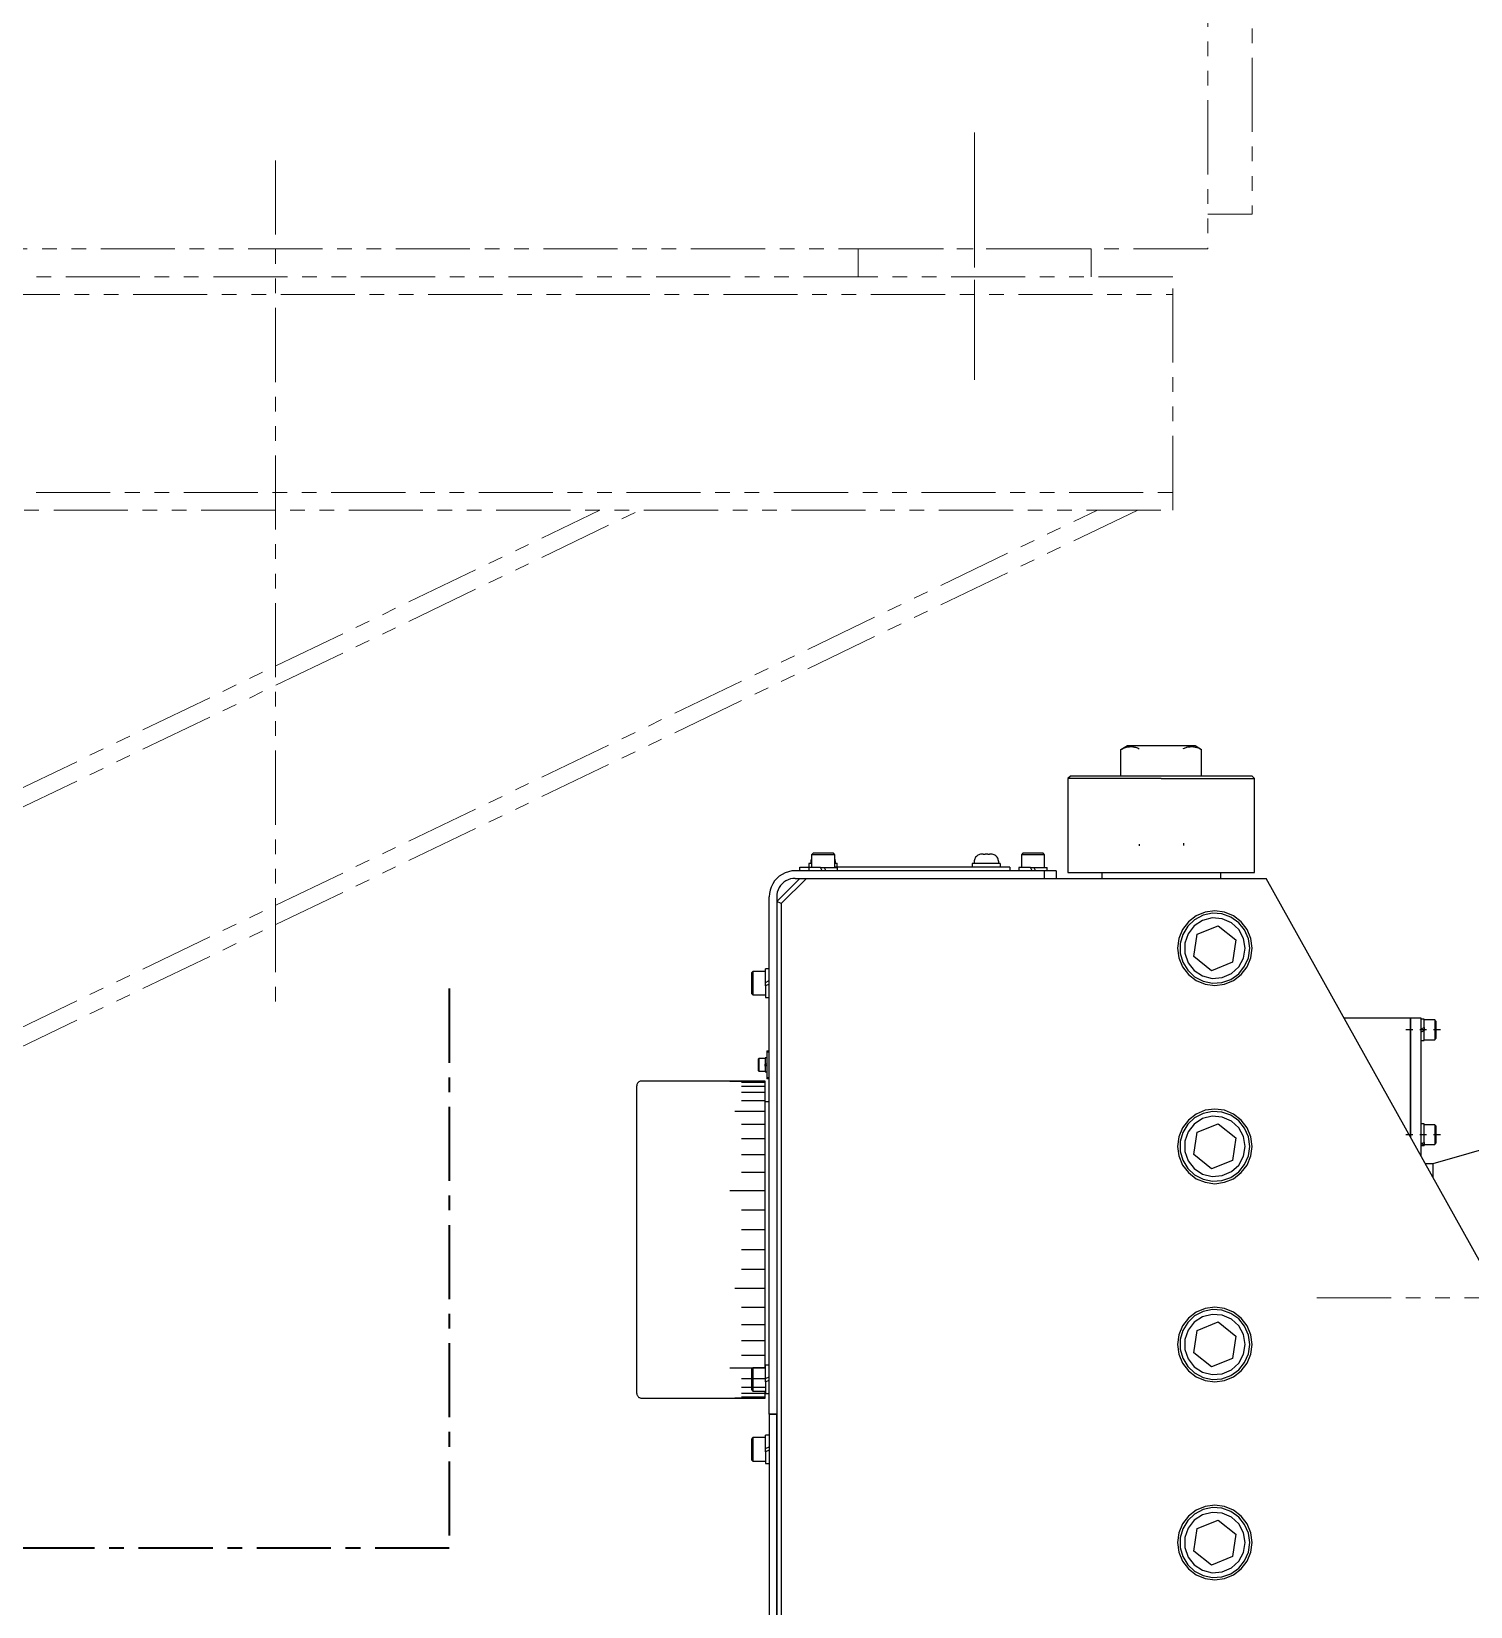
# Model space of a CAD drawing. Header units: millimetres. Extents: x -211 to 45495, y 24 to 52952.
# Drawn here: x 8209 to 8827, y 34237 to 34913 of the extents above; entities that cross this region are included whole.
import ezdxf

# ---------------------------------------------------------------- set-up
doc = ezdxf.new("R2010")
doc.units = ezdxf.units.MM
for name, pattern in [('CENTER', [50.7, 31.8, -6.3, 6.3, -6.3]), ('PHANTOM', [63.3, 31.8, -6.3, 6.3, -6.3, 6.3, -6.3]), ('補助線', [7, 1, -6])]:
    doc.linetypes.add(name, pattern=pattern)
doc.layers.add('Layer2', color=7, linetype='Continuous')

# ---------------------------------------------------------------- blocks, each defined once
blk = doc.blocks.new('BLKF047')
at = {"layer": 'Layer2', "color": 7, "linetype": 'PHANTOM', "lineweight": 13}
for p, q in [((8713.79, 35769.27), (8713.79, 34819.27)), ((8713.79, 34819.27), (7913.79, 34819.27))]:
    blk.add_line(p, q, dxfattribs=at)
blk = doc.blocks.new('BLKF046')
at = {"layer": 'Layer2', "color": 7, "linetype": 'PHANTOM', "lineweight": 13}
for p, q in [((8732.79, 35534.27), (8732.79, 34834.27)), ((8613.79, 34869.27), (8613.79, 34769.27)), ((8732.79, 34834.27), (8713.79, 34834.27)), ((9805.21, 34369.27), (8755.21, 34369.27))]:
    blk.add_line(p, q, dxfattribs=at)
blk.add_blockref('BLKF047', (0, 0), dxfattribs=at)
blk = doc.blocks.new('BLKF239')
at = {"layer": 'Layer2', "color": 7, "linetype": 'PHANTOM', "lineweight": 13}
for p, q in [((8698.79, 34807.27), (7928.79, 34807.27)), ((8698.79, 34707.27), (8698.79, 34807.27)), ((7936.29, 34799.77), (8698.79, 34799.77)), ((8021.29, 34714.77), (8698.79, 34714.77)), ((8028.79, 34707.27), (8698.79, 34707.27))]:
    blk.add_line(p, q, dxfattribs=at)
blk = doc.blocks.new('BLKF237')
at = {"layer": 'Layer2', "color": 7, "linetype": 'PHANTOM', "lineweight": 13}
for p, q in [((8028.79, 34392.27), (8683.79, 34707.27)), ((8028.79, 34400.59), (8666.48, 34707.27)), ((8028.79, 34503.23), (8453.06, 34707.27)), ((8028.79, 34494.91), (8470.36, 34707.27))]:
    blk.add_line(p, q, dxfattribs=at)
blk.add_blockref('BLKF239', (0, 0), dxfattribs=at)
blk = doc.blocks.new('BLKF240')
at = {"layer": 'Layer2', "color": 7, "linetype": 'PHANTOM', "lineweight": 13}
for p, q in [((8613.79, 34843.16), (8613.79, 34763.16)), ((8663.79, 34819.27), (8563.79, 34819.27)), ((8563.79, 34819.27), (8563.79, 34807.27)), ((8663.79, 34807.27), (8663.79, 34819.27))]:
    blk.add_line(p, q, dxfattribs=at)
blk = doc.blocks.new('BLKF231')
at = {"layer": 'Layer2', "color": 7, "linetype": 'PHANTOM', "lineweight": 13}
blk.add_line((8313.79, 34857.27), (8313.79, 34492.27), dxfattribs=at)
for name in ['BLKF240', 'BLKF237']:
    blk.add_blockref(name, (0, 0), dxfattribs=at)
blk = doc.blocks.new('BLKF2508')
at = {"layer": 'Layer2', "color": 3, "linetype": 'Continuous', "lineweight": 25}
for p, q in [((8468.84, 34328.28), (8468.84, 34328.02)), ((8468.84, 34328.02), (8468.92, 34327.76)), ((8468.92, 34327.76), (8469.01, 34327.5)), ((8469.01, 34327.5), (8469.1, 34327.33)), ((8469.1, 34327.33), (8469.27, 34327.07)), ((8469.27, 34327.07), (8469.44, 34326.9)), ((8469.44, 34326.9), (8469.61, 34326.73)), ((8469.61, 34326.73), (8469.79, 34326.56)), ((8469.79, 34326.56), (8470.04, 34326.47)), ((8470.04, 34326.47), (8470.3, 34326.38)), ((8470.3, 34326.38), (8470.56, 34326.3))]:
    blk.add_line(p, q, dxfattribs=at)
blk = doc.blocks.new('BLKF2509')
at = {"layer": 'Layer2', "color": 3, "linetype": 'Continuous', "lineweight": 25}
for p, q in [((8468.92, 34460.81), (8468.84, 34460.55)), ((8469.01, 34461.07), (8468.92, 34460.81)), ((8469.1, 34461.32), (8469.01, 34461.07)), ((8469.27, 34461.5), (8469.1, 34461.32)), ((8469.44, 34461.67), (8469.27, 34461.5)), ((8469.61, 34461.84), (8469.44, 34461.67)), ((8469.79, 34462.01), (8469.61, 34461.84)), ((8470.04, 34462.1), (8469.79, 34462.01)), ((8470.3, 34462.19), (8470.04, 34462.1)), ((8470.56, 34462.27), (8470.3, 34462.19)), ((8470.82, 34462.27), (8470.56, 34462.27))]:
    blk.add_line(p, q, dxfattribs=at)
blk = doc.blocks.new('BLKF2610')
at = {"layer": 'Layer2', "color": 3, "linetype": 'Continuous', "lineweight": 25}
blk.add_line((8684.3, 34563.97), (8684.3, 34563.2), dxfattribs=at)
blk = doc.blocks.new('BLKF2611')
at = {"layer": 'Layer2', "color": 3, "linetype": 'Continuous', "lineweight": 25}
blk.add_line((8703.33, 34564.4), (8703.33, 34563.37), dxfattribs=at)
blk = doc.blocks.new('BLKF2612')
at = {"layer": 'Layer2', "color": 3, "linetype": 'Continuous', "lineweight": 25}
for p, q in [((8676.46, 34604.45), (8676.55, 34604.53)), ((8676.46, 34593.08), (8676.46, 34604.45)), ((8676.55, 34604.53), (8676.98, 34604.7)), ((8676.98, 34604.7), (8677.32, 34604.88)), ((8677.32, 34604.88), (8677.66, 34605.05)), ((8677.66, 34605.05), (8678.1, 34605.22)), ((8678.1, 34605.22), (8678.44, 34605.39)), ((8678.44, 34605.39), (8678.78, 34605.48)), ((8678.78, 34605.48), (8678.87, 34605.48)), ((8678.87, 34605.48), (8679.3, 34605.65)), ((8679.3, 34605.65), (8679.82, 34605.74)), ((8679.82, 34605.74), (8680.25, 34605.74)), ((8680.25, 34605.74), (8680.76, 34605.82)), ((8680.76, 34605.82), (8681.11, 34605.82)), ((8681.11, 34605.82), (8681.2, 34605.82)), ((8681.2, 34605.82), (8681.63, 34605.74)), ((8681.63, 34605.74), (8682.06, 34605.65)), ((8682.06, 34605.65), (8682.4, 34605.57)), ((8682.4, 34605.57), (8682.83, 34605.48)), ((8682.83, 34605.48), (8683.18, 34605.39)), ((8683.18, 34605.39), (8683.61, 34605.22)), ((8683.61, 34605.22), (8683.95, 34605.05))]:
    blk.add_line(p, q, dxfattribs=at)
blk = doc.blocks.new('BLKF2613')
at = {"layer": 'Layer2', "color": 3, "linetype": 'Continuous', "lineweight": 25}
for p, q in [((8703.33, 34604.96), (8703.76, 34605.05)), ((8703.33, 34604.88), (8703.33, 34604.96)), ((8703.76, 34605.05), (8704.1, 34605.22)), ((8704.1, 34605.22), (8704.53, 34605.39)), ((8704.53, 34605.39), (8704.7, 34605.48)), ((8704.7, 34605.48), (8704.79, 34605.48)), ((8704.79, 34605.48), (8705.31, 34605.65)), ((8705.31, 34605.65), (8705.74, 34605.74)), ((8705.74, 34605.74), (8706.25, 34605.74)), ((8706.25, 34605.74), (8706.69, 34605.82)), ((8706.69, 34605.82), (8707.12, 34605.82)), ((8707.12, 34605.82), (8707.2, 34605.82)), ((8707.2, 34605.82), (8707.63, 34605.74)), ((8707.63, 34605.74), (8707.98, 34605.65)), ((8707.98, 34605.65), (8708.41, 34605.57)), ((8708.41, 34605.57), (8708.84, 34605.48)), ((8708.84, 34605.48), (8709.1, 34605.39)), ((8709.1, 34605.39), (8709.18, 34605.39)), ((8709.18, 34605.39), (8709.61, 34605.22)), ((8709.61, 34605.22), (8710.04, 34605.05)), ((8710.04, 34605.05), (8710.39, 34604.79)), ((8710.39, 34604.79), (8710.82, 34604.62))]:
    blk.add_line(p, q, dxfattribs=at)
blk = doc.blocks.new('BLKF2660')
at = {"layer": 'Layer2', "color": 3, "linetype": 'Continuous', "lineweight": 25}
for p, q in [((8805.29, 34435.49), (8805.46, 34435.49)), ((8805.46, 34435.49), (8805.54, 34435.58)), ((8805.54, 34435.58), (8805.72, 34435.58)), ((8805.72, 34435.58), (8805.89, 34435.66)), ((8805.89, 34435.66), (8805.97, 34435.66)), ((8805.97, 34435.66), (8806.06, 34435.66)), ((8806.06, 34435.66), (8806.15, 34435.75)), ((8806.15, 34435.75), (8806.32, 34435.75)), ((8806.32, 34435.75), (8806.41, 34435.83)), ((8806.41, 34435.83), (8806.49, 34435.83))]:
    blk.add_line(p, q, dxfattribs=at)
blk = doc.blocks.new('BLKF2661')
at = {"layer": 'Layer2', "color": 3, "linetype": 'Continuous', "lineweight": 25}
for p, q in [((8805.29, 34434.89), (8805.46, 34434.89)), ((8805.46, 34434.89), (8805.54, 34434.97)), ((8805.54, 34434.97), (8805.89, 34434.97)), ((8805.89, 34434.97), (8805.97, 34435.06)), ((8805.97, 34435.06), (8806.06, 34435.06)), ((8806.06, 34435.06), (8806.15, 34435.06)), ((8806.15, 34435.06), (8806.32, 34435.06)), ((8806.32, 34435.06), (8806.41, 34435.15)), ((8806.41, 34435.15), (8806.49, 34435.15))]:
    blk.add_line(p, q, dxfattribs=at)
blk = doc.blocks.new('BLKF2666')
at = {"layer": 'Layer2', "color": 3, "linetype": 'Continuous', "lineweight": 25}
for p, q in [((8543.67, 34557), (8543.58, 34556.91)), ((8543.58, 34556.91), (8543.58, 34556.82)), ((8543.58, 34556.82), (8543.58, 34556.74)), ((8543.58, 34556.74), (8543.58, 34556.57)), ((8543.58, 34556.57), (8543.58, 34556.48)), ((8543.76, 34557.43), (8543.67, 34557.34)), ((8543.67, 34557.34), (8543.67, 34557.26)), ((8543.67, 34557.26), (8543.67, 34557.08)), ((8543.67, 34557.08), (8543.67, 34557)), ((8543.84, 34557.6), (8543.76, 34557.51)), ((8543.76, 34557.51), (8543.76, 34557.43))]:
    blk.add_line(p, q, dxfattribs=at)
blk = doc.blocks.new('BLKF2667')
at = {"layer": 'Layer2', "color": 3, "linetype": 'Continuous', "lineweight": 25}
for p, q in [((8553.92, 34557.43), (8553.83, 34557.51)), ((8553.92, 34557.34), (8553.92, 34557.43)), ((8553.92, 34557.26), (8553.92, 34557.34)), ((8554, 34557.08), (8553.92, 34557.26)), ((8554, 34556.82), (8554, 34557.08)), ((8554.09, 34556.74), (8554, 34556.82)), ((8554.09, 34556.39), (8554.09, 34556.74))]:
    blk.add_line(p, q, dxfattribs=at)
blk = doc.blocks.new('BLKF2668')
at = {"layer": 'Layer2', "color": 3, "linetype": 'Continuous', "lineweight": 25}
for p, q in [((8613.68, 34557.26), (8613.6, 34556.82)), ((8613.85, 34557.6), (8613.68, 34557.26)), ((8614.03, 34557.94), (8613.85, 34557.6)), ((8614.2, 34558.37), (8614.03, 34557.94)), ((8614.54, 34558.63), (8614.2, 34558.37)), ((8614.8, 34558.89), (8614.54, 34558.63)), ((8615.15, 34559.15), (8614.8, 34558.89)), ((8615.58, 34559.32), (8615.15, 34559.15)), ((8615.92, 34559.49), (8615.58, 34559.32)), ((8616.35, 34559.58), (8615.92, 34559.49)), ((8616.78, 34559.58), (8616.35, 34559.58))]:
    blk.add_line(p, q, dxfattribs=at)
blk = doc.blocks.new('BLKF2669')
at = {"layer": 'Layer2', "color": 3, "linetype": 'Continuous', "lineweight": 25}
for p, q in [((8621.69, 34559.49), (8621.26, 34559.58)), ((8622.12, 34559.32), (8621.69, 34559.49)), ((8622.47, 34559.15), (8622.12, 34559.32)), ((8622.81, 34558.89), (8622.47, 34559.15)), ((8623.15, 34558.63), (8622.81, 34558.89)), ((8623.41, 34558.37), (8623.15, 34558.63)), ((8623.67, 34557.94), (8623.41, 34558.37)), ((8623.84, 34557.6), (8623.67, 34557.94)), ((8623.93, 34557.26), (8623.84, 34557.6)), ((8624.02, 34556.82), (8623.93, 34557.26)), ((8624.1, 34556.39), (8624.02, 34556.82))]:
    blk.add_line(p, q, dxfattribs=at)
blk = doc.blocks.new('BLKF2682')
at = {"layer": 'Layer2', "color": 3, "linetype": 'Continuous', "lineweight": 25}
for p, q in [((8711.77, 34278.42), (8708.15, 34276.52)), ((8715.81, 34279.28), (8711.77, 34278.42)), ((8719.86, 34279.02), (8715.81, 34279.28)), ((8723.74, 34277.64), (8719.86, 34279.02)), ((8705.22, 34273.77), (8703.07, 34270.24)), ((8708.15, 34276.52), (8705.22, 34273.77)), ((8727.09, 34275.23), (8723.74, 34277.64)), ((8729.59, 34272.05), (8727.09, 34275.23)), ((8731.23, 34268.34), (8729.59, 34272.05)), ((8703.07, 34270.24), (8701.95, 34266.36)), ((8701.95, 34266.36), (8701.95, 34262.23)), ((8731.83, 34264.29), (8731.23, 34268.34)), ((8701.95, 34262.23), (8703.07, 34258.35)), ((8703.07, 34258.35), (8705.22, 34254.82)), ((8729.59, 34256.46), (8731.23, 34260.25)), ((8705.22, 34254.82), (8708.15, 34252.07)), ((8708.15, 34252.07), (8711.77, 34250.17)), ((8719.86, 34249.57), (8723.74, 34250.95)), ((8723.74, 34250.95), (8727.09, 34253.36)), ((8727.09, 34253.36), (8729.59, 34256.46)), ((8711.77, 34250.17), (8715.81, 34249.31)), ((8715.81, 34249.31), (8719.86, 34249.57))]:
    blk.add_line(p, q, dxfattribs=at)
blk = doc.blocks.new('BLKF2683')
at = {"layer": 'Layer2', "color": 3, "linetype": 'Continuous', "lineweight": 25}
for p, q in [((8707.98, 34273.85), (8705.39, 34270.5)), ((8711.59, 34276.18), (8707.98, 34273.85)), ((8715.73, 34277.21), (8711.59, 34276.18)), ((8720.03, 34276.87), (8715.73, 34277.21)), ((8723.91, 34275.15), (8720.03, 34276.87)), ((8727.09, 34272.3), (8723.91, 34275.15)), ((8729.07, 34268.51), (8727.09, 34272.3)), ((8705.39, 34270.5), (8704.02, 34266.45)), ((8704.02, 34266.45), (8704.02, 34262.14)), ((8729.85, 34264.29), (8729.07, 34268.51)), ((8704.02, 34262.14), (8705.39, 34258.09)), ((8705.39, 34258.09), (8707.98, 34254.74)), ((8727.09, 34256.29), (8729.07, 34260.08)), ((8707.98, 34254.74), (8711.59, 34252.41)), ((8711.59, 34252.41), (8715.73, 34251.38)), ((8715.73, 34251.38), (8720.03, 34251.72)), ((8720.03, 34251.72), (8723.91, 34253.44)), ((8723.91, 34253.44), (8727.09, 34256.29))]:
    blk.add_line(p, q, dxfattribs=at)
blk = doc.blocks.new('BLKF2684')
at = {"layer": 'Layer2', "color": 3, "linetype": 'Continuous', "lineweight": 25}
for p, q in [((8708.15, 34361.52), (8705.22, 34358.76)), ((8711.77, 34363.41), (8708.15, 34361.52)), ((8715.81, 34364.27), (8711.77, 34363.41)), ((8719.86, 34364.02), (8715.81, 34364.27)), ((8723.74, 34362.64), (8719.86, 34364.02)), ((8727.09, 34360.23), (8723.74, 34362.64)), ((8729.59, 34357.13), (8727.09, 34360.23)), ((8703.07, 34355.23), (8701.95, 34351.36)), ((8705.22, 34358.76), (8703.07, 34355.23)), ((8731.23, 34353.34), (8729.59, 34357.13)), ((8731.83, 34349.29), (8731.23, 34353.34)), ((8701.95, 34351.36), (8701.95, 34347.22)), ((8701.95, 34347.22), (8703.07, 34343.35)), ((8703.07, 34343.35), (8705.22, 34339.82)), ((8705.22, 34339.82), (8708.15, 34337.06)), ((8727.09, 34338.35), (8729.59, 34341.54)), ((8729.59, 34341.54), (8731.23, 34345.24)), ((8708.15, 34337.06), (8711.77, 34335.17)), ((8711.77, 34335.17), (8715.81, 34334.31)), ((8715.81, 34334.31), (8719.86, 34334.56)), ((8719.86, 34334.56), (8723.74, 34335.94)), ((8723.74, 34335.94), (8727.09, 34338.35))]:
    blk.add_line(p, q, dxfattribs=at)
blk = doc.blocks.new('BLKF2685')
at = {"layer": 'Layer2', "color": 3, "linetype": 'Continuous', "lineweight": 25}
for p, q in [((8707.98, 34358.85), (8705.39, 34355.49)), ((8711.59, 34361.17), (8707.98, 34358.85)), ((8715.73, 34362.21), (8711.59, 34361.17)), ((8720.03, 34361.86), (8715.73, 34362.21)), ((8723.91, 34360.14), (8720.03, 34361.86)), ((8727.09, 34357.3), (8723.91, 34360.14)), ((8705.39, 34355.49), (8704.02, 34351.44)), ((8729.07, 34353.51), (8727.09, 34357.3)), ((8729.85, 34349.29), (8729.07, 34353.51)), ((8704.02, 34351.44), (8704.02, 34347.14)), ((8704.02, 34347.14), (8705.39, 34343.09)), ((8705.39, 34343.09), (8707.98, 34339.73)), ((8707.98, 34339.73), (8711.59, 34337.41)), ((8723.91, 34338.44), (8727.09, 34341.28)), ((8727.09, 34341.28), (8729.07, 34345.07)), ((8711.59, 34337.41), (8715.73, 34336.37)), ((8715.73, 34336.37), (8720.03, 34336.72)), ((8720.03, 34336.72), (8723.91, 34338.44))]:
    blk.add_line(p, q, dxfattribs=at)
blk = doc.blocks.new('BLKF2686')
at = {"layer": 'Layer2', "color": 3, "linetype": 'Continuous', "lineweight": 25}
for p, q in [((8711.77, 34448.41), (8708.15, 34446.51)), ((8715.81, 34449.27), (8711.77, 34448.41)), ((8719.86, 34449.01), (8715.81, 34449.27)), ((8723.74, 34447.63), (8719.86, 34449.01)), ((8727.09, 34445.22), (8723.74, 34447.63)), ((8703.07, 34440.23), (8701.95, 34436.35)), ((8705.22, 34443.76), (8703.07, 34440.23)), ((8708.15, 34446.51), (8705.22, 34443.76)), ((8729.59, 34442.12), (8727.09, 34445.22)), ((8731.23, 34438.33), (8729.59, 34442.12)), ((8701.95, 34436.35), (8701.95, 34432.22)), ((8731.83, 34434.28), (8731.23, 34438.33)), ((8701.95, 34432.22), (8703.07, 34428.34)), ((8703.07, 34428.34), (8705.22, 34424.81)), ((8727.09, 34423.35), (8729.59, 34426.53)), ((8729.59, 34426.53), (8731.23, 34430.24)), ((8705.22, 34424.81), (8708.15, 34422.06)), ((8708.15, 34422.06), (8711.77, 34420.16)), ((8711.77, 34420.16), (8715.81, 34419.3)), ((8715.81, 34419.3), (8719.86, 34419.64)), ((8719.86, 34419.64), (8723.74, 34420.94)), ((8723.74, 34420.94), (8727.09, 34423.35))]:
    blk.add_line(p, q, dxfattribs=at)
blk = doc.blocks.new('BLKF2687')
at = {"layer": 'Layer2', "color": 3, "linetype": 'Continuous', "lineweight": 25}
for p, q in [((8715.73, 34447.2), (8711.59, 34446.17)), ((8720.03, 34446.86), (8715.73, 34447.2)), ((8723.91, 34445.13), (8720.03, 34446.86)), ((8705.39, 34440.48), (8704.02, 34436.44)), ((8707.98, 34443.84), (8705.39, 34440.48)), ((8711.59, 34446.17), (8707.98, 34443.84)), ((8727.09, 34442.29), (8723.91, 34445.13)), ((8729.07, 34438.5), (8727.09, 34442.29)), ((8704.02, 34436.44), (8704.02, 34432.13)), ((8729.85, 34434.28), (8729.07, 34438.5)), ((8704.02, 34432.13), (8705.39, 34428.08)), ((8705.39, 34428.08), (8707.98, 34424.73)), ((8727.09, 34426.28), (8729.07, 34430.06)), ((8707.98, 34424.73), (8711.59, 34422.4)), ((8711.59, 34422.4), (8715.73, 34421.37)), ((8715.73, 34421.37), (8720.03, 34421.71)), ((8720.03, 34421.71), (8723.91, 34423.43)), ((8723.91, 34423.43), (8727.09, 34426.28))]:
    blk.add_line(p, q, dxfattribs=at)
blk = doc.blocks.new('BLKF2711')
at = {"layer": 'Layer2', "color": 3, "linetype": 'Continuous', "lineweight": 25}
for p, q in [((8707.98, 34528.84), (8705.39, 34525.48)), ((8711.59, 34531.16), (8707.98, 34528.84)), ((8715.73, 34532.28), (8711.59, 34531.16)), ((8720.03, 34531.85), (8715.73, 34532.28)), ((8723.91, 34530.13), (8720.03, 34531.85)), ((8727.09, 34527.29), (8723.91, 34530.13)), ((8705.39, 34525.48), (8704.02, 34521.43)), ((8704.02, 34521.43), (8704.02, 34517.13)), ((8729.07, 34523.5), (8727.09, 34527.29)), ((8729.85, 34519.28), (8729.07, 34523.5)), ((8704.02, 34517.13), (8705.39, 34513.08)), ((8727.09, 34511.27), (8729.07, 34515.06)), ((8705.39, 34513.08), (8707.98, 34509.72)), ((8707.98, 34509.72), (8711.59, 34507.4)), ((8720.03, 34506.71), (8723.91, 34508.43)), ((8723.91, 34508.43), (8727.09, 34511.27)), ((8711.59, 34507.4), (8715.73, 34506.36)), ((8715.73, 34506.36), (8720.03, 34506.71))]:
    blk.add_line(p, q, dxfattribs=at)
blk = doc.blocks.new('BLKF2712')
at = {"layer": 'Layer2', "color": 3, "linetype": 'Continuous', "lineweight": 25}
for p, q in [((8705.22, 34528.75), (8703.07, 34525.22)), ((8708.15, 34531.51), (8705.22, 34528.75)), ((8711.77, 34533.4), (8708.15, 34531.51)), ((8715.81, 34534.26), (8711.77, 34533.4)), ((8719.86, 34534), (8715.81, 34534.26)), ((8723.74, 34532.63), (8719.86, 34534)), ((8727.09, 34530.22), (8723.74, 34532.63)), ((8729.59, 34527.12), (8727.09, 34530.22)), ((8703.07, 34525.22), (8701.95, 34521.35)), ((8701.95, 34521.35), (8701.95, 34517.21)), ((8731.23, 34523.33), (8729.59, 34527.12)), ((8731.83, 34519.28), (8731.23, 34523.33)), ((8701.95, 34517.21), (8703.07, 34513.34)), ((8729.59, 34511.53), (8731.23, 34515.23)), ((8703.07, 34513.34), (8705.22, 34509.81)), ((8705.22, 34509.81), (8708.15, 34507.05)), ((8723.74, 34505.93), (8727.09, 34508.34)), ((8727.09, 34508.34), (8729.59, 34511.53)), ((8708.15, 34507.05), (8711.77, 34505.16)), ((8711.77, 34505.16), (8715.81, 34504.3)), ((8715.81, 34504.3), (8719.86, 34504.64)), ((8719.86, 34504.64), (8723.74, 34505.93))]:
    blk.add_line(p, q, dxfattribs=at)
blk = doc.blocks.new('BLKF2803')
at = {"layer": 'Layer2', "color": 3, "linetype": 'Continuous', "lineweight": 25}
for p, q in [((8532.82, 34548.21), (8531.96, 34547.61)), ((8533.77, 34548.64), (8532.82, 34548.21)), ((8534.72, 34548.99), (8533.77, 34548.64)), ((8535.75, 34549.25), (8534.72, 34548.99)), ((8536.78, 34549.25), (8535.75, 34549.25)), ((8529.12, 34543.39), (8528.86, 34542.36)), ((8528.86, 34542.36), (8528.86, 34541.32)), ((8528.86, 34541.32), (8528.86, 34319.32)), ((8529.46, 34544.34), (8529.12, 34543.39)), ((8529.89, 34545.29), (8529.46, 34544.34)), ((8530.5, 34546.15), (8529.89, 34545.29)), ((8531.18, 34546.92), (8530.5, 34546.15)), ((8531.96, 34547.61), (8531.18, 34546.92)), ((8528.86, 34319.32), (8525.59, 34319.32))]:
    blk.add_line(p, q, dxfattribs=at)
blk = doc.blocks.new('BLKF2804')
at = {"layer": 'Layer2', "color": 3, "linetype": 'Continuous', "lineweight": 25}
for p, q in [((8527.91, 34548.13), (8527.14, 34546.92)), ((8528.95, 34549.25), (8527.91, 34548.13)), ((8529.98, 34550.19), (8528.95, 34549.25)), ((8531.18, 34550.97), (8529.98, 34550.19)), ((8532.56, 34551.66), (8531.18, 34550.97)), ((8533.94, 34552.09), (8532.56, 34551.66)), ((8535.32, 34552.43), (8533.94, 34552.09)), ((8536.78, 34552.52), (8535.32, 34552.43)), ((8526.02, 34544.17), (8525.76, 34542.79)), ((8526.45, 34545.54), (8526.02, 34544.17)), ((8527.14, 34546.92), (8526.45, 34545.54))]:
    blk.add_line(p, q, dxfattribs=at)
blk = doc.blocks.new('BLKF2875')
at = {"layer": 'Layer2', "color": 3, "linetype": 'Continuous', "lineweight": 25}
for p, q in [((8708.84, 34278.16), (8705.48, 34275.58)), ((8712.71, 34279.71), (8708.84, 34278.16)), ((8716.85, 34280.31), (8712.71, 34279.71)), ((8720.98, 34279.71), (8716.85, 34280.31)), ((8724.86, 34278.16), (8720.98, 34279.71)), ((8728.13, 34275.58), (8724.86, 34278.16)), ((8702.98, 34272.3), (8701.35, 34268.43)), ((8705.48, 34275.58), (8702.98, 34272.3)), ((8730.71, 34272.3), (8728.13, 34275.58)), ((8732.26, 34268.43), (8730.71, 34272.3)), ((8701.35, 34268.43), (8700.83, 34264.29)), ((8700.83, 34264.29), (8701.35, 34260.16)), ((8732.78, 34264.29), (8732.26, 34268.43)), ((8701.35, 34260.16), (8702.98, 34256.29)), ((8730.71, 34256.29), (8732.26, 34260.16)), ((8702.98, 34256.29), (8705.48, 34253.01)), ((8705.48, 34253.01), (8708.84, 34250.43)), ((8724.86, 34250.43), (8728.13, 34253.01)), ((8728.13, 34253.01), (8730.71, 34256.29)), ((8708.84, 34250.43), (8712.71, 34248.88)), ((8712.71, 34248.88), (8716.85, 34248.28)), ((8716.85, 34248.28), (8720.98, 34248.88)), ((8720.98, 34248.88), (8724.86, 34250.43))]:
    blk.add_line(p, q, dxfattribs=at)
blk = doc.blocks.new('BLKF2876')
at = {"layer": 'Layer2', "color": 3, "linetype": 'Continuous', "lineweight": 25}
for p, q in [((8705.48, 34360.57), (8702.98, 34357.3)), ((8708.84, 34363.15), (8705.48, 34360.57)), ((8712.71, 34364.7), (8708.84, 34363.15)), ((8716.85, 34365.31), (8712.71, 34364.7)), ((8720.98, 34364.7), (8716.85, 34365.31)), ((8724.86, 34363.15), (8720.98, 34364.7)), ((8728.13, 34360.57), (8724.86, 34363.15)), ((8730.71, 34357.3), (8728.13, 34360.57)), ((8701.35, 34353.42), (8700.83, 34349.29)), ((8702.98, 34357.3), (8701.35, 34353.42)), ((8732.26, 34353.42), (8730.71, 34357.3)), ((8732.78, 34349.29), (8732.26, 34353.42)), ((8700.83, 34349.29), (8701.35, 34345.16)), ((8701.35, 34345.16), (8702.98, 34341.28)), ((8702.98, 34341.28), (8705.48, 34338.01)), ((8728.13, 34338.01), (8730.71, 34341.28)), ((8730.71, 34341.28), (8732.26, 34345.16)), ((8705.48, 34338.01), (8708.84, 34335.43)), ((8708.84, 34335.43), (8712.71, 34333.88)), ((8712.71, 34333.88), (8716.85, 34333.27)), ((8716.85, 34333.27), (8720.98, 34333.88)), ((8720.98, 34333.88), (8724.86, 34335.43)), ((8724.86, 34335.43), (8728.13, 34338.01))]:
    blk.add_line(p, q, dxfattribs=at)
blk = doc.blocks.new('BLKF2877')
at = {"layer": 'Layer2', "color": 3, "linetype": 'Continuous', "lineweight": 25}
for p, q in [((8708.84, 34448.15), (8705.48, 34445.57)), ((8712.71, 34449.78), (8708.84, 34448.15)), ((8716.85, 34450.3), (8712.71, 34449.78)), ((8720.98, 34449.78), (8716.85, 34450.3)), ((8724.86, 34448.15), (8720.98, 34449.78)), ((8728.13, 34445.57), (8724.86, 34448.15)), ((8702.98, 34442.29), (8701.35, 34438.42)), ((8705.48, 34445.57), (8702.98, 34442.29)), ((8730.71, 34442.29), (8728.13, 34445.57)), ((8732.26, 34438.42), (8730.71, 34442.29)), ((8701.35, 34438.42), (8700.83, 34434.28)), ((8700.83, 34434.28), (8701.35, 34430.15)), ((8732.78, 34434.28), (8732.26, 34438.42)), ((8701.35, 34430.15), (8702.98, 34426.28)), ((8730.71, 34426.28), (8732.26, 34430.15)), ((8702.98, 34426.28), (8705.48, 34423)), ((8705.48, 34423), (8708.84, 34420.42)), ((8708.84, 34420.42), (8712.71, 34418.87)), ((8720.98, 34418.87), (8724.86, 34420.42)), ((8724.86, 34420.42), (8728.13, 34423)), ((8728.13, 34423), (8730.71, 34426.28)), ((8712.71, 34418.87), (8716.85, 34418.27)), ((8716.85, 34418.27), (8720.98, 34418.87))]:
    blk.add_line(p, q, dxfattribs=at)
blk = doc.blocks.new('BLKF2878')
at = {"layer": 'Layer2', "color": 3, "linetype": 'Continuous', "lineweight": 25}
for p, q in [((8712.71, 34534.78), (8708.84, 34533.14)), ((8716.85, 34535.3), (8712.71, 34534.78)), ((8720.98, 34534.78), (8716.85, 34535.3)), ((8724.86, 34533.14), (8720.98, 34534.78)), ((8705.48, 34530.56), (8702.98, 34527.29)), ((8708.84, 34533.14), (8705.48, 34530.56)), ((8728.13, 34530.56), (8724.86, 34533.14)), ((8730.71, 34527.29), (8728.13, 34530.56)), ((8701.35, 34523.41), (8700.83, 34519.28)), ((8702.98, 34527.29), (8701.35, 34523.41)), ((8732.26, 34523.41), (8730.71, 34527.29)), ((8732.78, 34519.28), (8732.26, 34523.41)), ((8700.83, 34519.28), (8701.35, 34515.15)), ((8701.35, 34515.15), (8702.98, 34511.27)), ((8730.71, 34511.27), (8732.26, 34515.15)), ((8702.98, 34511.27), (8705.48, 34508)), ((8705.48, 34508), (8708.84, 34505.41)), ((8724.86, 34505.41), (8728.13, 34508)), ((8728.13, 34508), (8730.71, 34511.27)), ((8708.84, 34505.41), (8712.71, 34503.86)), ((8712.71, 34503.86), (8716.85, 34503.26)), ((8716.85, 34503.26), (8720.98, 34503.86)), ((8720.98, 34503.86), (8724.86, 34505.41))]:
    blk.add_line(p, q, dxfattribs=at)
blk = doc.blocks.new('BLKF2465')
at = {"layer": 'Layer2', "color": 3, "linetype": 'Continuous', "lineweight": 25}
for p, q in [((8679.3, 34606.08), (8676.46, 34604.45)), ((8703.33, 34606.08), (8679.3, 34606.08)), ((8683.95, 34605.05), (8684.3, 34604.88)), ((8708.32, 34606.08), (8703.33, 34606.08)), ((8711.16, 34604.45), (8708.32, 34606.08)), ((8710.82, 34604.62), (8711.16, 34604.45)), ((8711.16, 34593.08), (8711.16, 34604.45)), ((8654.84, 34593.08), (8653.81, 34592.05)), ((8653.81, 34592.05), (8653.81, 34551.74)), ((8693.85, 34592.05), (8653.81, 34592.05)), ((8693.85, 34593.08), (8654.84, 34593.08)), ((8732.78, 34593.08), (8693.85, 34593.08)), ((8693.85, 34592.05), (8733.81, 34592.05)), ((8733.81, 34592.05), (8732.78, 34593.08)), ((8733.81, 34551.74), (8733.81, 34592.05)), ((8542.72, 34555.62), (8542.72, 34554.07)), ((8543.84, 34555.62), (8542.72, 34555.62)), ((8543.58, 34556.48), (8543.58, 34556.39)), ((8543.58, 34556.39), (8543.58, 34555.62)), ((8544.45, 34560.01), (8543.84, 34559.41)), ((8553.83, 34559.41), (8543.84, 34559.41)), ((8543.84, 34559.41), (8543.84, 34553.98)), ((8553.23, 34560.01), (8544.45, 34560.01)), ((8553.83, 34559.41), (8553.23, 34560.01)), ((8553.83, 34553.98), (8553.83, 34559.41)), ((8553.83, 34557.51), (8553.83, 34557.6)), ((8554.78, 34555.62), (8553.83, 34555.62)), ((8554.09, 34555.62), (8554.09, 34556.39)), ((8554.87, 34555.45), (8554.78, 34555.62)), ((8554.87, 34555.53), (8554.95, 34555.62)), ((8554.87, 34554.84), (8554.87, 34555.53)), ((8554.87, 34554.24), (8554.87, 34555.45)), ((8612.73, 34555.62), (8612.73, 34554.07)), ((8624.79, 34555.62), (8612.73, 34555.62)), ((8613.6, 34556.82), (8613.6, 34556.39)), ((8613.6, 34556.39), (8613.6, 34555.62)), ((8617.47, 34559.58), (8616.78, 34559.58)), ((8617.47, 34559.58), (8618.25, 34559.58)), ((8618.85, 34559.58), (8618.25, 34559.58)), ((8619.45, 34559.58), (8618.85, 34559.58)), ((8619.45, 34559.58), (8620.23, 34559.58)), ((8620.83, 34559.58), (8620.23, 34559.58)), ((8621.26, 34559.58), (8620.83, 34559.58)), ((8624.1, 34555.62), (8624.1, 34556.39)), ((8624.79, 34555.45), (8624.79, 34555.62)), ((8624.88, 34555.36), (8624.79, 34555.45)), ((8624.88, 34554.84), (8624.88, 34555.62)), ((8624.88, 34554.07), (8624.88, 34555.36)), ((8634.44, 34560.01), (8633.83, 34559.41)), ((8643.82, 34559.41), (8633.83, 34559.41)), ((8633.83, 34559.41), (8633.83, 34553.98)), ((8643.22, 34560.01), (8634.44, 34560.01)), ((8643.82, 34559.41), (8643.22, 34560.01)), ((8643.82, 34553.98), (8643.82, 34559.41)), ((8528.86, 34539.26), (8538.85, 34549.25)), ((8541.69, 34549.25), (8530.84, 34538.48)), ((8648.82, 34552.52), (8536.78, 34552.52)), ((8536.78, 34549.25), (8538.85, 34549.25)), ((8538.85, 34552.52), (8538.85, 34554.07)), ((8538.85, 34554.07), (8543.84, 34554.07)), ((8538.85, 34549.25), (8738.81, 34549.25)), ((8542.72, 34553.98), (8542.72, 34552.52)), ((8547.72, 34553.98), (8542.72, 34553.98)), ((8547.72, 34553.98), (8549.18, 34553.98)), ((8548.41, 34552.52), (8547.72, 34553.98)), ((8549.18, 34553.98), (8554.95, 34553.98)), ((8549.18, 34553.98), (8549.96, 34552.52)), ((8628.84, 34554.07), (8553.83, 34554.07)), ((8554.95, 34554.07), (8554.87, 34554.24)), ((8554.95, 34552.52), (8554.95, 34553.98)), ((8628.84, 34554.07), (8628.84, 34552.52)), ((8632.71, 34553.98), (8632.71, 34552.52)), ((8637.71, 34553.98), (8632.71, 34553.98)), ((8637.71, 34553.98), (8639.17, 34553.98)), ((8638.4, 34552.52), (8637.71, 34553.98)), ((8639.17, 34553.98), (8644.94, 34553.98)), ((8639.17, 34553.98), (8639.95, 34552.52)), ((8643.82, 34549.25), (8643.82, 34552.52)), ((8644.94, 34552.52), (8644.94, 34553.98)), ((8648.82, 34552.52), (8648.82, 34549.25)), ((8653.81, 34551.74), (8733.81, 34551.74)), ((8668.28, 34551.74), (8668.28, 34549.25)), ((8719.34, 34549.25), (8719.34, 34551.74)), ((8875.21, 34304.68), (8738.81, 34549.25)), ((8525.76, 34542.79), (8525.59, 34541.32)), ((8525.59, 34319.32), (8525.59, 34541.32)), ((8530.84, 34538.48), (8528.86, 34539.26)), ((8528.86, 34539.26), (8528.86, 34029.29)), ((8530.84, 34538.48), (8530.84, 34029.29)), ((8709.18, 34525.31), (8718.22, 34528.92)), ((8718.22, 34528.92), (8725.89, 34522.9)), ((8707.8, 34515.75), (8709.18, 34525.31)), ((8725.89, 34522.9), (8724.42, 34513.25)), ((8715.38, 34509.63), (8707.8, 34515.75)), ((8729.07, 34515.06), (8729.85, 34519.28)), ((8731.23, 34515.23), (8731.83, 34519.28)), ((8732.26, 34515.15), (8732.78, 34519.28)), ((8518.7, 34509.29), (8518.1, 34508.69)), ((8518.1, 34508.69), (8518.1, 34499.9)), ((8518.7, 34509.29), (8518.7, 34499.3)), ((8524.12, 34509.29), (8518.7, 34509.29)), ((8524.12, 34504.64), (8524.12, 34510.41)), ((8525.59, 34510.41), (8524.12, 34510.41)), ((8724.42, 34513.25), (8715.38, 34509.63)), ((8524.12, 34504.64), (8525.59, 34505.41)), ((8524.12, 34503.18), (8524.12, 34504.64)), ((8525.59, 34503.86), (8524.12, 34503.18)), ((8524.12, 34503.18), (8524.12, 34498.18)), ((8518.1, 34499.9), (8518.7, 34499.3)), ((8518.7, 34499.3), (8524.12, 34499.3)), ((8524.12, 34498.18), (8525.59, 34498.18)), ((8800.81, 34489.31), (8772.3, 34489.31)), ((8800.81, 34438.16), (8800.81, 34489.31)), ((8800.81, 34489.31), (8800.81, 34438.16)), ((8805.29, 34489.31), (8800.81, 34489.31)), ((8805.29, 34430.06), (8805.29, 34489.31)), ((8806.58, 34488.88), (8805.29, 34488.88)), ((8806.58, 34485.26), (8806.58, 34488.88)), ((8811.14, 34488.54), (8806.58, 34488.54)), ((8811.14, 34488.54), (8811.14, 34480.01)), ((8811.66, 34488.02), (8811.14, 34488.54)), ((8811.66, 34488.02), (8811.66, 34480.53)), ((8801.75, 34484.32), (8798.83, 34484.32)), ((8807.7, 34484.32), (8804.77, 34484.32)), ((8805.29, 34484.66), (8806.58, 34485.26)), ((8806.58, 34483.97), (8805.29, 34483.28)), ((8806.58, 34485.26), (8806.58, 34483.97)), ((8806.58, 34479.67), (8806.58, 34483.97)), ((8813.64, 34484.32), (8810.62, 34484.32)), ((8811.14, 34480.01), (8811.66, 34480.53)), ((8524.64, 34475.27), (8525.59, 34475.27)), ((8524.64, 34475.27), (8524.64, 34463.3)), ((8525.59, 34474.76), (8524.64, 34474.76)), ((8805.29, 34479.67), (8806.58, 34479.67)), ((8806.58, 34480.01), (8811.14, 34480.01)), ((8521.2, 34472), (8520.94, 34471.74)), ((8520.94, 34471.74), (8520.94, 34466.84)), ((8521.2, 34472), (8521.2, 34466.58)), ((8523.95, 34472), (8521.2, 34472)), ((8523.95, 34472.26), (8523.95, 34469.5)), ((8524.64, 34472.26), (8523.95, 34472.26)), ((8523.95, 34469.5), (8524.64, 34469.85)), ((8523.95, 34468.73), (8523.95, 34469.5)), ((8524.64, 34469.07), (8523.95, 34468.73)), ((8523.95, 34468.73), (8523.95, 34466.32)), ((8468.84, 34460.55), (8468.84, 34460.29)), ((8468.84, 34328.28), (8468.84, 34460.29)), ((8523.86, 34462.27), (8470.82, 34462.27)), ((8508.79, 34462.27), (8523.86, 34462.27)), ((8513.79, 34461.75), (8523.86, 34461.75)), ((8513.79, 34461.75), (8523.86, 34461.75)), ((8520.94, 34466.84), (8521.2, 34466.58)), ((8521.2, 34466.58), (8523.95, 34466.58)), ((8523.86, 34339.3), (8523.86, 34462.27)), ((8523.95, 34466.32), (8524.64, 34466.32)), ((8524.64, 34463.82), (8525.59, 34463.82)), ((8525.59, 34463.3), (8524.64, 34463.3)), ((8513.79, 34460.12), (8523.86, 34460.12)), ((8513.79, 34460.12), (8523.86, 34460.12)), ((8513.79, 34457.54), (8523.86, 34457.54)), ((8513.79, 34457.54), (8523.86, 34457.54)), ((8513.79, 34453.92), (8523.86, 34453.92)), ((8513.79, 34453.92), (8523.86, 34453.92)), ((8523.86, 34449.27), (8510.86, 34449.27)), ((8523.86, 34449.27), (8510.86, 34449.27)), ((8525.59, 34453.32), (8523.86, 34453.32)), ((8513.79, 34443.84), (8523.86, 34443.84)), ((8513.79, 34443.84), (8523.86, 34443.84)), ((8707.8, 34430.75), (8709.18, 34440.31)), ((8709.18, 34440.31), (8718.22, 34443.93)), ((8718.22, 34443.93), (8725.89, 34437.9)), ((8806.58, 34443.93), (8805.29, 34443.93)), ((8806.58, 34435.92), (8806.58, 34443.93)), ((8811.14, 34443.5), (8806.58, 34443.5)), ((8811.14, 34443.5), (8811.14, 34435.06)), ((8811.66, 34443.07), (8811.14, 34443.5)), ((8811.66, 34443.07), (8811.66, 34435.58)), ((8513.79, 34437.64), (8523.86, 34437.64)), ((8513.79, 34437.64), (8523.86, 34437.64)), ((8725.89, 34437.9), (8724.42, 34428.26)), ((8729.07, 34430.06), (8729.85, 34434.28)), ((8731.23, 34430.24), (8731.83, 34434.28)), ((8732.26, 34430.15), (8732.78, 34434.28)), ((8801.75, 34439.28), (8798.83, 34439.28)), ((8807.7, 34439.28), (8804.77, 34439.28)), ((8805.29, 34434.71), (8806.58, 34434.71)), ((8806.49, 34435.83), (8806.58, 34435.92)), ((8806.49, 34435.15), (8806.58, 34435.15)), ((8806.58, 34435.92), (8806.58, 34435.49)), ((8806.58, 34435.49), (8806.58, 34434.71)), ((8806.58, 34435.06), (8811.14, 34435.06)), ((8848.77, 34437.81), (8810.28, 34426.79)), ((8813.64, 34439.28), (8810.62, 34439.28)), ((8811.14, 34435.06), (8811.66, 34435.58)), ((8513.79, 34430.75), (8523.86, 34430.75)), ((8513.79, 34430.75), (8523.86, 34430.75)), ((8715.38, 34424.64), (8707.8, 34430.75)), ((8724.42, 34428.26), (8715.38, 34424.64)), ((8810.28, 34426.79), (8807.09, 34426.79)), ((8810.28, 34426.79), (8810.28, 34421.11)), ((8513.79, 34423.26), (8523.86, 34423.26)), ((8513.79, 34423.26), (8523.86, 34423.26)), ((8508.79, 34415.34), (8523.86, 34415.34)), ((8508.79, 34415.34), (8523.86, 34415.34)), ((8513.79, 34407.07), (8523.86, 34407.07)), ((8513.79, 34407.07), (8523.86, 34407.07)), ((8513.79, 34398.55), (8523.86, 34398.55)), ((8513.79, 34398.55), (8523.86, 34398.55)), ((8513.79, 34390.02), (8523.86, 34390.02)), ((8513.79, 34390.02), (8523.86, 34390.02)), ((8513.79, 34381.58), (8523.86, 34381.58)), ((8513.79, 34381.58), (8523.86, 34381.58)), ((8523.86, 34373.32), (8510.86, 34373.32)), ((8523.86, 34373.32), (8510.86, 34373.32)), ((8513.79, 34365.31), (8523.86, 34365.31)), ((8513.79, 34365.31), (8523.86, 34365.31)), ((8709.18, 34355.32), (8718.22, 34358.93)), ((8718.22, 34358.93), (8725.89, 34352.91)), ((8513.79, 34357.81), (8523.86, 34357.81)), ((8513.79, 34357.81), (8523.86, 34357.81)), ((8707.8, 34345.67), (8709.18, 34355.32)), ((8725.89, 34352.91), (8724.42, 34343.26)), ((8513.79, 34350.93), (8523.86, 34350.93)), ((8513.79, 34350.93), (8523.86, 34350.93)), ((8715.38, 34339.64), (8707.8, 34345.67)), ((8729.07, 34345.07), (8729.85, 34349.29)), ((8731.23, 34345.24), (8731.83, 34349.29)), ((8732.26, 34345.16), (8732.78, 34349.29)), ((8508.79, 34339.3), (8523.86, 34339.3)), ((8508.79, 34339.3), (8523.86, 34339.3)), ((8513.79, 34344.73), (8523.86, 34344.73)), ((8513.79, 34344.73), (8523.86, 34344.73)), ((8518.7, 34339.3), (8518.1, 34338.7)), ((8518.1, 34338.7), (8518.1, 34329.91)), ((8518.7, 34339.3), (8518.7, 34329.31)), ((8524.12, 34339.3), (8518.7, 34339.3)), ((8524.12, 34334.65), (8524.12, 34340.42)), ((8525.59, 34340.42), (8524.12, 34340.42)), ((8724.42, 34343.26), (8715.38, 34339.64)), ((8513.79, 34334.74), (8523.86, 34334.74)), ((8513.79, 34334.74), (8523.86, 34334.74)), ((8524.12, 34334.65), (8525.59, 34335.43)), ((8524.12, 34333.19), (8524.12, 34334.65)), ((8525.59, 34333.88), (8524.12, 34333.19)), ((8524.12, 34333.19), (8524.12, 34328.19)), ((8470.56, 34326.3), (8470.82, 34326.3)), ((8470.82, 34326.3), (8523.86, 34326.3)), ((8523.86, 34326.3), (8510.86, 34326.3)), ((8513.79, 34331.03), (8523.86, 34331.03)), ((8513.79, 34331.03), (8523.86, 34331.03)), ((8513.79, 34328.45), (8523.86, 34328.45)), ((8513.79, 34328.45), (8523.86, 34328.45)), ((8513.79, 34326.81), (8523.86, 34326.81)), ((8513.79, 34326.81), (8523.86, 34326.81)), ((8518.1, 34329.91), (8518.7, 34329.31)), ((8518.7, 34329.31), (8524.12, 34329.31)), ((8523.86, 34326.3), (8523.86, 34329.31)), ((8524.12, 34328.19), (8525.59, 34328.19)), ((8525.59, 34319.32), (8525.59, 34039.28)), ((8525.59, 34319.32), (8528.86, 34319.32)), ((8528.86, 34044.27), (8528.86, 34319.32)), ((8518.7, 34309.33), (8518.1, 34308.73)), ((8518.1, 34308.73), (8518.1, 34299.86)), ((8518.7, 34309.33), (8518.7, 34299.26)), ((8524.12, 34309.33), (8518.7, 34309.33)), ((8524.12, 34304.68), (8524.12, 34310.37)), ((8525.59, 34310.37), (8524.12, 34310.37)), ((8524.12, 34304.68), (8525.59, 34305.37)), ((8518.1, 34299.86), (8518.7, 34299.26)), ((8518.7, 34299.26), (8524.12, 34299.26)), ((8524.12, 34303.22), (8524.12, 34304.68)), ((8525.59, 34303.91), (8524.12, 34303.22)), ((8524.12, 34303.22), (8524.12, 34298.22)), ((8524.12, 34298.22), (8525.59, 34298.22)), ((8709.18, 34270.32), (8718.22, 34273.94)), ((8718.22, 34273.94), (8725.89, 34267.91)), ((8707.8, 34260.68), (8709.18, 34270.32)), ((8725.89, 34267.91), (8724.42, 34258.27)), ((8729.07, 34260.08), (8729.85, 34264.29)), ((8731.23, 34260.25), (8731.83, 34264.29)), ((8732.26, 34260.16), (8732.78, 34264.29)), ((8715.38, 34254.65), (8707.8, 34260.68)), ((8724.42, 34258.27), (8715.38, 34254.65))]:
    blk.add_line(p, q, dxfattribs=at)
for name in ['BLKF2612', 'BLKF2613', 'BLKF2666', 'BLKF2667', 'BLKF2668', 'BLKF2669', 'BLKF2803', 'BLKF2804', 'BLKF2878', 'BLKF2712', 'BLKF2711', 'BLKF2509', 'BLKF2877', 'BLKF2686', 'BLKF2687', 'BLKF2660', 'BLKF2661', 'BLKF2876', 'BLKF2684', 'BLKF2685', 'BLKF2508', 'BLKF2875', 'BLKF2682', 'BLKF2683']:
    blk.add_blockref(name, (0, 0), dxfattribs=at)
at = {"layer": 'Layer2', "color": 7, "linetype": '補助線', "lineweight": 13}
for name in ['BLKF2610', 'BLKF2611']:
    blk.add_blockref(name, (0, 0), dxfattribs=at)

msp = doc.modelspace()

# ---------------------------------------------------------------- linework, layer by layer
at = {"layer": 'Layer2', "color": 4, "linetype": 'CENTER', "lineweight": 35}
for p, q in [((8388.35, 34501.94), (8388.35, 34261.94)), ((8388.35, 34261.94), (7788.35, 34261.94))]:
    msp.add_line(p, q, dxfattribs=at)

# ---------------------------------------------------------------- block references
at = {"layer": 'Layer2', "color": 7, "linetype": 'PHANTOM', "lineweight": 13}
for name in ['BLKF046', 'BLKF231']:
    msp.add_blockref(name, (0, 0), dxfattribs=at)
at = {"layer": 'Layer2', "color": 3, "linetype": 'Continuous', "lineweight": 25}
msp.add_blockref('BLKF2465', (0, 0), dxfattribs=at)

doc.saveas('drawing.dxf')
